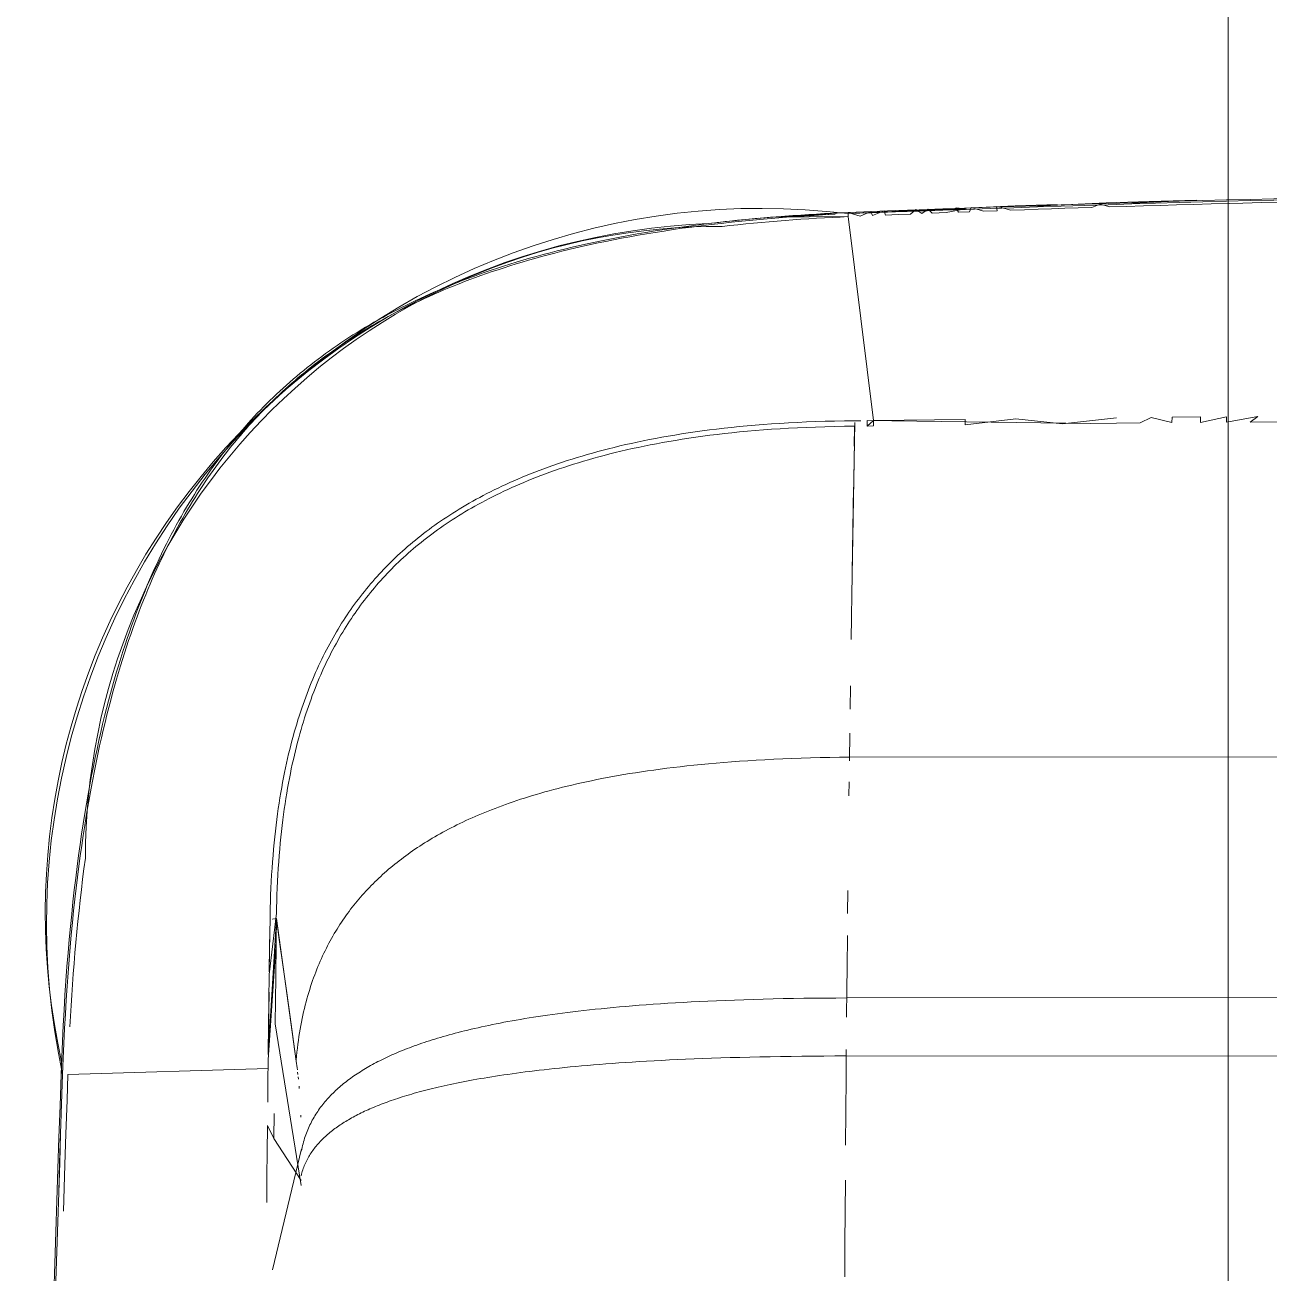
# Model space of a CAD drawing. Header units: millimetres. Extents: x 521 to 148073, y -17811 to 32040.
# Drawn here: x 65821.5 to 65923.6, y 20479.5 to 20581.8 of the extents above; entities that cross this region are included whole.
import ezdxf

# ---------------------------------------------------------------- set-up
doc = ezdxf.new("R2010")
doc.units = ezdxf.units.MM
doc.layers.add('Datové rozvody', color=6, linetype='Continuous')
doc.layers.add('PDF_Geometrie', color=7, linetype='Continuous', true_color=0xbdbdbd)

# ---------------------------------------------------------------- blocks, each defined once
blk = doc.blocks.new('projektor')
at = {"layer": 'PDF_Geometrie', "lineweight": 13}
for points in [[(85988.116, 14952.24), (85988.171, 14951.781), (85988.074, 14952.609), (85988.02, 14953.093), (85987.944, 14953.802), (85987.924, 14953.999), (85987.851, 14954.723), (85987.754, 14955.767), (85987.792, 14955.353), (85987.671, 14956.727), (85987.619, 14962.925), (85987.283, 14962.925), (85987.578, 14963.88), (85987.204, 14964.743), (85987.535, 14964.877), (85987.159, 14965.808), (85987.492, 14965.906), (85987.449, 14966.924), (85987.409, 14967.897), (85987.054, 14968.337), (85987.372, 14968.808), (85987.015, 14969.317), (85987.34, 14969.635), (85987.296, 14970.745), (85986.999, 14972.297), (85986.929, 14971.516), (85987.257, 14971.727), (85987.224, 14972.615), (85986.883, 14972.744), (85987.183, 14973.723), (85987.143, 14974.816), (85986.808, 14974.774), (85986.894, 14975.143), (85987.104, 14975.909), (85987.065, 14976.997), (85987.027, 14978.081), (85986.991, 14979.153), (85986.956, 14980.216), (85986.921, 14981.287), (85986.885, 14982.374), (85986.627, 14983.047), (85986.84, 14983.824), (85986.799, 14985.154), (85986.759, 14986.497), (85986.72, 14987.831), (85986.682, 14989.147), (85986.645, 14990.5), (85986.606, 14991.901), (85986.569, 14993.343), (85986.539, 14994.447), (85986.502, 14995.919), (85986.471, 14997.206)], [(86030.754, 14963.027), (86030.726, 15074.093)], [(86049.973, 14962.813), (86049.946, 15074.307)], [(86054.6, 14962.772), (86054.685, 15074.348)], [(86004.121, 14982.283), (86004.1, 14984.34), (86004.082, 14986.227), (86003.638, 14987.119), (86004.06, 14988.777), (86003.623, 14988.786), (86003.604, 14991.061), (86004.04, 14991.057), (86003.587, 14993.134), (86004.025, 14993.13), (86003.569, 14995.625), (86004.01, 14995.025), (86003.995, 14997.303)], [(85756.491, 14993.272), (86117.505, 14993.272)], [(85986.999, 14972.297), (85987.382, 14962.925), (85986.754, 14976.266), (85986.639, 14979.622), (85986.794, 14977.961), (85986.513, 14983.531), (85986.409, 14986.951), (85986.301, 14990.754), (85986.548, 14985.651)], [(86003.893, 14964.953), (86003.799, 14972.262), (86004.233, 14972.256), (86003.75, 14976.301), (86004.144, 14980.028), (86003.664, 14984.345)], [(86004.332, 14964.433), (86004.326, 14964.946), (86003.893, 14964.953), (86004.332, 14964.433), (86003.899, 14964.441), (86004.121, 14982.283)], [(86003.893, 14964.953), (85987.619, 14962.925)], [(86004.221, 14964.95), (86004.263, 14964.949)], [(86004.263, 14964.949), (86004.301, 14964.947)], [(86004.301, 14964.947), (86004.326, 14964.946)], [(86003.91, 14963.451), (86003.905, 14963.94)], [(85988.089, 14952.478), (85987.979, 14953.466), (85987.914, 14954.094), (85987.68, 14956.614), (85987.63, 14957.246), (85987.58, 14957.877), (85987.534, 14958.509), (85987.491, 14959.143), (85987.45, 14959.776), (85987.411, 14960.409), (85987.375, 14961.044), (85987.341, 14961.678), (85987.31, 14962.314), (85987.282, 14962.925), (85987.671, 14956.727), (85987.431, 14961.89), (85987.485, 14960.879), (85987.544, 14959.893), (85987.606, 14958.93), (85987.674, 14957.991), (85987.745, 14957.074), (85987.82, 14956.176), (85987.9, 14955.301), (85987.983, 14954.443), (85988.07, 14953.605), (85988.16, 14952.785), (85988.253, 14951.983), (85988.349, 14951.199), (85988.45, 14950.431), (85988.552, 14949.679), (85988.658, 14948.944), (85988.766, 14948.224), (85988.877, 14947.519), (85988.991, 14946.827), (85989.106, 14946.15), (85989.225, 14945.486), (85989.345, 14944.836), (85989.468, 14944.198), (85989.594, 14943.573), (85989.721, 14942.959), (85989.85, 14942.358), (85989.981, 14941.767), (85990.115, 14941.187), (85990.25, 14940.619), (85990.387, 14940.06), (85990.526, 14939.511), (85990.667, 14938.972), (85990.809, 14938.442), (85990.954, 14937.921), (85991.099, 14937.409), (85991.247, 14936.907), (85991.396, 14936.411), (85991.547, 14935.925), (85991.699, 14935.447), (85991.853, 14934.976), (85992.008, 14934.513), (85992.164, 14934.057), (85992.323, 14933.608), (85992.482, 14933.166), (85992.643, 14932.731), (85992.805, 14932.303), (85992.969, 14931.88), (85993.135, 14931.464), (85993.301, 14931.054), (85993.469, 14930.651), (85993.639, 14930.252), (85993.809, 14929.859), (85993.981, 14929.473), (85994.155, 14929.09), (85994.33, 14928.714), (85994.506, 14928.342), (85994.683, 14927.975), (85994.862, 14927.614), (85995.043, 14927.256), (85995.224, 14926.903), (85995.407, 14926.555), (85995.591, 14926.211), (85995.777, 14925.872), (85995.964, 14925.536), (85996.153, 14925.204), (85996.343, 14924.877), (85996.535, 14924.553), (85996.727, 14924.233), (85996.922, 14923.916), (85997.117, 14923.604), (85997.314, 14923.295), (85997.514, 14922.99), (85997.714, 14922.688), (85997.915, 14922.387), (85998.119, 14922.091), (85998.324, 14921.798), (85998.53, 14921.509), (85998.738, 14921.222), (85998.949, 14920.938), (85999.16, 14920.657), (85999.373, 14920.378), (85999.588, 14920.103), (85999.805, 14919.83), (86000.023, 14919.559), (86000.242, 14919.292), (86000.465, 14919.026), (86000.689, 14918.764), (86000.914, 14918.504), (86001.142, 14918.245), (86001.372, 14917.99), (86001.603, 14917.737), (86001.837, 14917.485), (86002.072, 14917.236), (86002.31, 14916.989), (86002.55, 14916.745), (86002.791, 14916.502), (86003.036, 14916.261), (86003.283, 14916.021), (86003.532, 14915.784), (86003.783, 14915.548), (86004.037, 14915.315), (86004.294, 14915.084), (86004.552, 14914.854), (86004.814, 14914.626), (86005.078, 14914.399), (86005.345, 14914.174), (86005.614, 14913.95), (86005.887, 14913.73), (86006.162, 14913.509), (86006.439, 14913.291), (86006.72, 14913.073), (86007.005, 14912.859), (86007.291, 14912.645), (86007.582, 14912.433), (86007.876, 14912.221), (86008.172, 14912.011), (86008.473, 14911.804), (86008.777, 14911.597), (86009.084, 14911.392), (86009.395, 14911.187), (86009.71, 14910.985), (86010.029, 14910.784), (86010.351, 14910.583), (86010.678, 14910.384), (86011.009, 14910.187), (86011.344, 14909.99), (86011.684, 14909.795), (86012.027, 14909.602), (86012.376, 14909.408), (86012.729, 14909.217), (86013.086, 14909.027), (86013.448, 14908.839), (86013.817, 14908.65), (86014.19, 14908.463), (86014.567, 14908.278), (86014.95, 14908.094), (86015.339, 14907.911), (86015.735, 14907.729), (86016.135, 14907.549), (86016.541, 14907.369), (86016.953, 14907.191), (86017.374, 14907.014), (86017.798, 14906.838), (86018.231, 14906.663), (86018.669, 14906.49), (86019.115, 14906.317), (86019.568, 14906.146), (86020.029, 14905.976), (86020.497, 14905.808), (86020.973, 14905.64), (86021.456, 14905.475), (86021.949, 14905.311), (86022.45, 14905.147), (86022.959, 14904.985), (86023.477, 14904.825), (86024.005, 14904.666), (86024.543, 14904.508), (86025.089, 14904.353), (86025.647, 14904.198), (86026.214, 14904.044), (86026.793, 14903.893), (86027.383, 14903.743), (86027.983, 14903.595), (86028.595, 14903.448), (86029.22, 14903.304), (86029.858, 14903.161), (86030.507, 14903.02), (86031.171, 14902.881), (86031.847, 14902.744), (86032.538, 14902.609), (86033.243, 14902.476), (86033.964, 14902.346), (86034.7, 14902.217), (86035.452, 14902.091), (86036.22, 14901.968), (86037.005, 14901.847), (86037.808, 14901.729), (86038.628, 14901.613), (86039.467, 14901.501), (86040.326, 14901.391), (86041.204, 14901.285), (86042.102, 14901.182), (86043.022, 14901.082), (86043.963, 14900.986), (86044.926, 14900.894), (86045.915, 14900.805), (86046.927, 14900.72), (86047.966, 14900.64), (86049.033, 14900.563), (86050.127, 14900.491), (86051.251, 14900.424), (86052.407, 14900.362), (86053.595, 14900.305), (86054.816, 14900.253), (86056.07, 14900.207)], [(85987.619, 14962.925), (85987.382, 14962.925)], [(86045.808, 14916.737), (86045.247, 14916.745), (86043.239, 14916.772), (86042.774, 14916.782), (86042.285, 14916.797), (86041.763, 14916.815), (86041.217, 14916.837), (86040.676, 14916.864), (86040.145, 14916.894), (86039.617, 14916.928), (86039.098, 14916.964), (86038.591, 14917.004), (86038.093, 14917.048), (86037.604, 14917.094), (86037.123, 14917.142), (86036.652, 14917.194), (86036.19, 14917.248), (86035.736, 14917.305), (86035.29, 14917.365), (86034.852, 14917.427), (86034.421, 14917.491), (86033.999, 14917.559), (86033.583, 14917.627), (86033.176, 14917.698), (86032.774, 14917.771), (86032.38, 14917.846), (86031.99, 14917.925), (86031.608, 14918.004), (86031.233, 14918.085), (86030.863, 14918.168), (86030.5, 14918.253), (86030.143, 14918.34), (86029.791, 14918.428), (86029.445, 14918.519), (86029.103, 14918.61), (86028.767, 14918.704), (86028.436, 14918.799), (86028.111, 14918.895), (86027.79, 14918.994), (86027.473, 14919.094), (86027.161, 14919.195), (86026.853, 14919.298), (86026.55, 14919.403), (86026.252, 14919.509), (86025.956, 14919.615), (86025.665, 14919.724), (86025.378, 14919.834), (86025.094, 14919.946), (86024.814, 14920.06), (86024.538, 14920.174), (86024.265, 14920.29), (86023.995, 14920.408), (86023.728, 14920.527), (86023.465, 14920.647), (86023.205, 14920.769), (86022.948, 14920.892), (86022.694, 14921.017), (86022.443, 14921.143), (86022.194, 14921.27), (86021.949, 14921.4), (86021.706, 14921.53), (86021.465, 14921.662), (86021.228, 14921.795), (86020.993, 14921.931), (86020.76, 14922.067), (86020.529, 14922.205), (86020.301, 14922.345), (86020.075, 14922.485), (86019.852, 14922.629), (86019.63, 14922.772), (86019.41, 14922.917), (86019.193, 14923.065), (86018.978, 14923.213), (86018.765, 14923.364), (86018.553, 14923.517), (86018.343, 14923.67), (86018.136, 14923.826), (86017.93, 14923.984), (86017.726, 14924.141), (86017.525, 14924.302), (86017.324, 14924.465), (86017.125, 14924.629), (86016.927, 14924.795), (86016.731, 14924.964), (86016.536, 14925.134), (86016.343, 14925.307), (86016.152, 14925.481), (86015.962, 14925.657), (86015.773, 14925.836), (86015.585, 14926.017), (86015.399, 14926.2), (86015.213, 14926.385), (86015.03, 14926.572), (86014.847, 14926.763), (86014.666, 14926.954), (86014.486, 14927.149), (86014.307, 14927.346), (86014.129, 14927.546), (86013.952, 14927.747), (86013.777, 14927.952), (86013.603, 14928.159), (86013.429, 14928.37), (86013.257, 14928.581), (86013.086, 14928.797), (86012.917, 14929.015), (86012.748, 14929.236), (86012.581, 14929.459), (86012.413, 14929.686), (86012.248, 14929.916), (86012.083, 14930.15), (86011.919, 14930.386), (86011.756, 14930.626), (86011.594, 14930.87), (86011.433, 14931.117), (86011.273, 14931.368), (86011.113, 14931.622), (86010.955, 14931.879), (86010.799, 14932.14), (86010.642, 14932.405), (86010.487, 14932.674), (86010.333, 14932.947), (86010.18, 14933.224), (86010.027, 14933.505), (86009.876, 14933.791), (86009.725, 14934.081), (86009.576, 14934.375), (86009.427, 14934.674), (86009.28, 14934.977), (86009.134, 14935.284), (86008.989, 14935.595), (86008.845, 14935.912), (86008.702, 14936.233), (86008.562, 14936.559), (86008.421, 14936.89), (86008.282, 14937.226), (86008.145, 14937.567), (86008.009, 14937.913), (86007.873, 14938.265), (86007.74, 14938.623), (86007.607, 14938.985), (86007.476, 14939.354), (86007.346, 14939.728), (86007.218, 14940.108), (86007.092, 14940.494), (86006.968, 14940.885), (86006.845, 14941.283), (86006.723, 14941.686), (86006.603, 14942.096), (86006.485, 14942.512), (86006.369, 14942.935), (86006.254, 14943.364), (86006.143, 14943.801), (86006.032, 14944.245), (86005.923, 14944.696), (86005.817, 14945.153), (86005.713, 14945.617), (86005.611, 14946.089), (86005.511, 14946.568), (86005.413, 14947.054), (86005.319, 14947.549), (86005.226, 14948.052), (86005.135, 14948.562), (86005.048, 14949.082), (86004.962, 14949.615), (86004.879, 14950.157), (86004.799, 14950.709), (86004.72, 14951.271), (86004.645, 14951.845), (86004.573, 14952.425), (86004.505, 14953.015), (86004.439, 14953.617), (86004.377, 14954.232), (86004.318, 14954.854), (86004.263, 14955.488), (86004.211, 14956.135), (86004.162, 14956.796), (86004.117, 14957.472), (86004.077, 14958.161), (86004.039, 14958.866), (86004.007, 14959.586), (86003.978, 14960.322), (86003.954, 14961.075), (86003.934, 14961.845), (86003.919, 14962.636), (86003.91, 14963.451)], [(86019.571, 14963.184), (86021.378, 14963.157), (86019.571, 14963.184), (86017.785, 14963.212), (86004.06, 14963.449), (86016.023, 14963.239), (86014.284, 14963.268), (86012.568, 14963.295), (86010.876, 14963.324), (86009.207, 14963.352)], [(86045.503, 14917.256), (86043.641, 14917.279), (86054.479, 14916.624), (86052.892, 14916.643), (86053.469, 14916.636), (86051.564, 14916.66), (86052.259, 14916.651), (86048.112, 14916.706), (86043.205, 14917.285), (86042.744, 14917.293), (86042.259, 14917.305), (86041.742, 14917.322), (86041.201, 14917.343), (86040.664, 14917.367), (86040.137, 14917.396), (86039.614, 14917.427), (86039.101, 14917.462), (86038.598, 14917.501), (86038.104, 14917.541), (86037.619, 14917.586), (86037.144, 14917.633), (86036.677, 14917.683), (86036.22, 14917.736), (86035.77, 14917.79), (86035.33, 14917.847), (86034.896, 14917.907), (86034.47, 14917.97), (86034.053, 14918.035), (86033.643, 14918.102), (86033.239, 14918.17), (86032.843, 14918.241), (86032.452, 14918.314), (86032.068, 14918.39), (86031.691, 14918.467), (86031.321, 14918.546), (86030.955, 14918.627), (86030.598, 14918.709), (86030.245, 14918.794), (86029.897, 14918.88), (86029.556, 14918.967), (86029.22, 14919.057), (86028.889, 14919.149), (86028.562, 14919.241), (86028.241, 14919.336), (86027.924, 14919.431), (86027.613, 14919.529), (86027.305, 14919.628), (86027.002, 14919.727), (86026.703, 14919.829), (86026.409, 14919.933), (86026.118, 14920.038), (86025.831, 14920.143), (86025.549, 14920.251), (86025.27, 14920.36), (86024.994, 14920.471), (86024.721, 14920.583), (86024.453, 14920.696), (86024.188, 14920.811), (86023.925, 14920.927), (86023.666, 14921.045), (86023.41, 14921.164), (86023.158, 14921.284), (86022.908, 14921.406), (86022.66, 14921.529), (86022.416, 14921.654), (86022.174, 14921.779), (86021.936, 14921.907), (86021.699, 14922.036), (86021.465, 14922.167), (86021.234, 14922.298), (86021.005, 14922.431), (86020.778, 14922.566), (86020.554, 14922.703), (86020.332, 14922.841), (86020.111, 14922.98), (86019.893, 14923.121), (86019.678, 14923.263), (86019.463, 14923.408), (86019.252, 14923.553), (86019.042, 14923.701), (86018.834, 14923.849), (86018.628, 14924.001), (86018.423, 14924.152), (86018.221, 14924.306), (86018.022, 14924.462), (86017.822, 14924.619), (86017.624, 14924.779), (86017.428, 14924.94), (86017.234, 14925.102), (86017.041, 14925.268), (86016.85, 14925.435), (86016.659, 14925.604), (86016.47, 14925.775), (86016.283, 14925.948), (86016.097, 14926.123), (86015.913, 14926.301), (86015.729, 14926.48), (86015.547, 14926.662), (86015.365, 14926.846), (86015.185, 14927.033), (86015.006, 14927.221), (86014.829, 14927.413), (86014.652, 14927.607), (86014.477, 14927.802), (86014.302, 14928.002), (86014.129, 14928.203), (86013.957, 14928.407), (86013.786, 14928.613), (86013.617, 14928.823), (86013.448, 14929.034), (86013.28, 14929.249), (86013.113, 14929.466), (86012.948, 14929.687), (86012.783, 14929.911), (86012.619, 14930.137), (86012.456, 14930.367), (86012.294, 14930.601), (86012.133, 14930.838), (86011.972, 14931.078), (86011.813, 14931.321), (86011.654, 14931.568), (86011.497, 14931.819), (86011.34, 14932.074), (86011.185, 14932.331), (86011.029, 14932.594), (86010.876, 14932.859), (86010.724, 14933.129), (86010.572, 14933.402), (86010.42, 14933.681), (86010.27, 14933.963), (86010.121, 14934.25), (86009.972, 14934.541), (86009.825, 14934.837), (86009.679, 14935.136), (86009.534, 14935.44), (86009.39, 14935.749), (86009.248, 14936.062), (86009.106, 14936.38), (86008.966, 14936.703), (86008.827, 14937.031), (86008.688, 14937.363), (86008.552, 14937.701), (86008.417, 14938.044), (86008.282, 14938.393), (86008.149, 14938.748), (86008.018, 14939.107), (86007.888, 14939.473), (86007.758, 14939.843), (86007.632, 14940.221), (86007.506, 14940.603), (86007.382, 14940.992), (86007.259, 14941.387), (86007.138, 14941.786), (86007.019, 14942.193), (86006.902, 14942.606), (86006.787, 14943.026), (86006.674, 14943.453), (86006.561, 14943.886), (86006.451, 14944.327), (86006.343, 14944.774), (86006.238, 14945.229), (86006.134, 14945.69), (86006.032, 14946.159), (86005.932, 14946.635), (86005.836, 14947.118), (86005.741, 14947.609), (86005.649, 14948.11), (86005.56, 14948.618), (86005.472, 14949.135), (86005.387, 14949.663), (86005.304, 14950.202), (86005.223, 14950.751), (86005.147, 14951.311), (86005.072, 14951.879), (86005, 14952.457), (86004.933, 14953.045), (86004.867, 14953.645), (86004.805, 14954.254), (86004.747, 14954.875), (86004.692, 14955.508), (86004.64, 14956.152), (86004.592, 14956.809), (86004.547, 14957.482), (86004.507, 14958.168), (86004.47, 14958.87), (86004.438, 14959.586), (86004.41, 14960.32), (86004.386, 14961.07), (86004.366, 14961.841), (86004.352, 14962.63), (86004.342, 14963.439)], [(86004.342, 14963.439), (86005.94, 14963.41)], [(86025.061, 14963.104), (86026.937, 14963.078), (86025.061, 14963.104)], [(86028.834, 14963.051), (86031.051, 14963.023)], [(86030.754, 14963.027), (86030.763, 14962.241), (86030.775, 14961.463), (86030.791, 14960.694), (86030.81, 14959.93), (86030.833, 14959.174), (86030.859, 14958.431), (86030.889, 14957.699), (86030.922, 14956.979), (86030.958, 14956.275), (86030.997, 14955.589), (86031.037, 14954.917), (86031.082, 14954.26), (86031.129, 14953.619), (86031.177, 14952.991), (86031.228, 14952.378), (86031.281, 14951.778), (86031.338, 14951.19), (86031.395, 14950.615), (86031.455, 14950.053), (86031.516, 14949.502), (86031.579, 14948.963), (86031.646, 14948.434), (86031.712, 14947.916), (86031.781, 14947.41), (86031.851, 14946.912), (86031.923, 14946.425), (86031.997, 14945.947), (86032.072, 14945.478), (86032.148, 14945.018), (86032.225, 14944.568), (86032.304, 14944.126), (86032.385, 14943.693), (86032.466, 14943.267), (86032.549, 14942.849), (86032.634, 14942.44), (86032.719, 14942.038), (86032.805, 14941.642), (86032.892, 14941.254), (86032.981, 14940.873), (86033.071, 14940.499), (86033.161, 14940.13), (86033.252, 14939.768), (86033.345, 14939.413), (86033.439, 14939.063), (86033.533, 14938.719), (86033.629, 14938.382), (86033.726, 14938.049), (86033.822, 14937.723), (86033.921, 14937.401), (86034.02, 14937.086), (86034.12, 14936.774), (86034.22, 14936.468), (86034.322, 14936.167), (86034.424, 14935.87), (86034.526, 14935.578), (86034.63, 14935.291), (86034.735, 14935.008), (86034.841, 14934.73), (86034.947, 14934.455), (86035.053, 14934.185), (86035.161, 14933.919), (86035.27, 14933.657), (86035.379, 14933.397), (86035.489, 14933.143), (86035.6, 14932.892), (86035.712, 14932.644), (86035.823, 14932.4), (86035.936, 14932.159), (86036.05, 14931.922), (86036.165, 14931.688), (86036.28, 14931.457), (86036.396, 14931.229), (86036.513, 14931.005), (86036.631, 14930.784), (86036.749, 14930.565), (86036.869, 14930.349), (86036.988, 14930.136), (86037.109, 14929.926), (86037.231, 14929.719), (86037.353, 14929.514), (86037.475, 14929.312), (86037.6, 14929.112), (86037.725, 14928.916), (86037.85, 14928.722), (86037.977, 14928.53), (86038.105, 14928.339), (86038.232, 14928.152), (86038.362, 14927.968), (86038.492, 14927.785), (86038.623, 14927.605), (86038.754, 14927.426), (86038.887, 14927.25), (86039.021, 14927.076), (86039.155, 14926.904), (86039.292, 14926.735), (86039.428, 14926.567), (86039.566, 14926.402), (86039.705, 14926.237), (86039.845, 14926.075), (86039.986, 14925.915), (86040.128, 14925.757), (86040.271, 14925.6), (86040.415, 14925.445), (86040.561, 14925.293), (86040.708, 14925.142), (86040.856, 14924.993), (86041.005, 14924.845), (86041.155, 14924.699), (86041.307, 14924.555), (86041.46, 14924.413), (86041.615, 14924.271), (86041.77, 14924.132), (86041.927, 14923.995), (86042.086, 14923.859), (86042.246, 14923.725), (86042.407, 14923.592), (86042.57, 14923.461), (86042.735, 14923.331), (86042.9, 14923.203), (86043.069, 14923.077), (86043.238, 14922.953), (86043.408, 14922.829), (86043.581, 14922.708), (86043.755, 14922.588), (86043.931, 14922.469), (86044.109, 14922.352), (86044.29, 14922.236), (86044.472, 14922.122), (86044.656, 14922.009), (86044.841, 14921.898), (86045.03, 14921.788), (86045.219, 14921.68), (86045.412, 14921.574), (86045.606, 14921.469), (86045.803, 14921.365), (86046.002, 14921.263), (86046.202, 14921.163), (86046.406, 14921.064), (86046.612, 14920.967), (86046.821, 14920.872), (86047.032, 14920.778), (86047.246, 14920.686), (86047.462, 14920.595), (86047.682, 14920.506), (86047.903, 14920.419), (86048.128, 14920.333), (86048.355, 14920.249), (86048.586, 14920.168), (86048.82, 14920.087), (86049.057, 14920.009), (86049.297, 14919.933), (86049.541, 14919.858), (86049.789, 14919.784), (86050.04, 14919.714), (86050.294, 14919.645), (86050.551, 14919.578), (86050.814, 14919.513), (86051.079, 14919.45), (86051.349, 14919.39), (86051.622, 14919.331), (86051.9, 14919.275), (86052.182, 14919.221), (86052.469, 14919.169), (86052.76, 14919.119), (86053.056, 14919.072), (86053.356, 14919.027), (86053.661, 14918.986), (86053.972, 14918.947), (86054.287, 14918.91), (86054.607, 14918.877), (86054.933, 14918.845)], [(86032.712, 14963.001), (86033.847, 14962.987)], [(86041.395, 14962.899), (86043.233, 14962.879)], [(86049.284, 14962.819), (86051.515, 14962.799), (86049.284, 14962.819), (86047.534, 14962.835), (86044.994, 14962.861)], [(86049.973, 14962.813), (86049.977, 14961.941), (86049.983, 14961.08), (86049.991, 14960.229), (86050.002, 14959.388), (86050.015, 14958.558), (86050.029, 14957.74), (86050.047, 14956.931), (86050.066, 14956.135), (86050.088, 14955.355), (86050.111, 14954.593), (86050.137, 14953.847), (86050.164, 14953.12), (86050.193, 14952.414), (86050.223, 14951.725), (86050.255, 14951.055), (86050.289, 14950.401), (86050.324, 14949.764), (86050.359, 14949.141), (86050.397, 14948.534), (86050.436, 14947.941), (86050.476, 14947.361), (86050.517, 14946.795), (86050.559, 14946.243), (86050.602, 14945.704), (86050.646, 14945.178), (86050.691, 14944.664), (86050.736, 14944.162), (86050.783, 14943.671), (86050.83, 14943.192), (86050.879, 14942.723), (86050.928, 14942.264), (86050.977, 14941.815), (86051.028, 14941.374), (86051.08, 14940.944), (86051.132, 14940.522), (86051.184, 14940.109), (86051.238, 14939.705), (86051.291, 14939.308), (86051.346, 14938.921), (86051.401, 14938.54), (86051.456, 14938.169), (86051.512, 14937.805), (86051.569, 14937.447), (86051.625, 14937.097), (86051.683, 14936.754), (86051.741, 14936.417), (86051.799, 14936.087), (86051.858, 14935.762), (86051.917, 14935.445), (86051.977, 14935.133), (86052.037, 14934.826), (86052.098, 14934.525), (86052.159, 14934.23), (86052.22, 14933.939), (86052.282, 14933.655), (86052.345, 14933.375), (86052.407, 14933.1), (86052.47, 14932.83), (86052.533, 14932.565), (86052.597, 14932.304), (86052.66, 14932.047), (86052.725, 14931.796), (86052.79, 14931.549), (86052.855, 14931.306), (86052.92, 14931.067), (86052.986, 14930.831), (86053.052, 14930.6), (86053.118, 14930.372), (86053.185, 14930.148), (86053.252, 14929.927), (86053.32, 14929.711), (86053.387, 14929.497), (86053.456, 14929.287), (86053.525, 14929.08), (86053.594, 14928.876), (86053.662, 14928.676), (86053.733, 14928.479), (86053.803, 14928.283), (86053.873, 14928.092), (86053.944, 14927.903), (86054.015, 14927.718), (86054.086, 14927.535), (86054.158, 14927.355), (86054.231, 14927.177), (86054.304, 14927.002), (86054.377, 14926.829), (86054.451, 14926.659), (86054.525, 14926.491), (86054.599, 14926.326), (86054.674, 14926.163), (86054.749, 14926.003), (86054.825, 14925.845), (86054.901, 14925.689), (86054.978, 14925.535), (86055.056, 14925.383), (86055.133, 14925.234), (86055.211, 14925.087), (86055.29, 14924.942), (86055.369, 14924.798), (86055.449, 14924.657), (86055.53, 14924.518), (86055.611, 14924.38), (86055.692, 14924.244), (86055.774, 14924.111), (86055.856, 14923.978), (86055.94, 14923.848), (86056.024, 14923.72), (86056.108, 14923.594), (86056.193, 14923.47), (86056.279, 14923.347), (86056.366, 14923.226), (86056.453, 14923.106), (86056.541, 14922.989), (86056.63, 14922.872), (86056.719, 14922.758), (86056.81, 14922.645), (86056.901, 14922.534), (86056.992, 14922.424), (86057.085, 14922.316), (86057.179, 14922.21), (86057.273, 14922.106), (86057.367, 14922.003), (86057.463, 14921.901), (86057.561, 14921.801), (86057.658, 14921.703), (86057.757, 14921.606), (86057.857, 14921.512), (86057.958, 14921.418), (86058.06, 14921.326), (86058.163, 14921.236), (86058.267, 14921.147), (86058.372, 14921.06), (86058.479, 14920.974), (86058.585, 14920.891), (86058.694, 14920.809), (86058.805, 14920.727), (86058.916, 14920.649), (86059.028, 14920.571), (86059.141, 14920.495), (86059.257, 14920.421), (86059.373, 14920.349), (86059.492, 14920.278), (86059.611, 14920.209), (86059.732, 14920.142), (86059.854, 14920.076), (86059.979, 14920.013), (86060.104, 14919.951), (86060.231, 14919.891), (86060.36, 14919.833), (86060.491, 14919.776), (86060.623, 14919.722), (86060.758, 14919.67), (86060.893, 14919.619), (86061.032, 14919.572), (86061.172, 14919.526), (86061.314, 14919.481), (86061.459, 14919.439), (86061.604, 14919.4), (86061.753, 14919.362), (86061.903, 14919.328), (86062.056, 14919.295), (86062.212, 14919.264)], [(86061.71, 14962.718), (86059.016, 14962.738), (86056.337, 14962.758), (86054.086, 14962.776)], [(86054.6, 14962.772), (86054.602, 14961.87), (86054.607, 14960.978), (86054.614, 14960.099), (86054.623, 14959.23), (86054.633, 14958.374), (86054.646, 14957.529), (86054.661, 14956.694), (86054.677, 14955.87), (86054.695, 14955.065), (86054.714, 14954.275), (86054.736, 14953.504), (86054.759, 14952.752), (86054.783, 14952.023), (86054.809, 14951.314), (86054.835, 14950.622), (86054.863, 14949.95), (86054.892, 14949.295), (86054.922, 14948.655), (86054.954, 14948.031), (86054.987, 14947.424), (86055.019, 14946.831), (86055.054, 14946.252), (86055.089, 14945.69), (86055.125, 14945.139), (86055.161, 14944.603), (86055.199, 14944.08), (86055.237, 14943.569), (86055.276, 14943.07), (86055.316, 14942.583), (86055.356, 14942.107), (86055.396, 14941.64), (86055.438, 14941.184), (86055.48, 14940.739), (86055.523, 14940.302), (86055.565, 14939.876), (86055.609, 14939.459), (86055.653, 14939.051), (86055.697, 14938.652), (86055.743, 14938.263), (86055.788, 14937.881), (86055.834, 14937.508), (86055.88, 14937.142), (86055.927, 14936.784), (86055.974, 14936.433), (86056.021, 14936.089), (86056.069, 14935.752), (86056.117, 14935.421), (86056.166, 14935.097), (86056.214, 14934.78), (86056.264, 14934.467), (86056.313, 14934.161), (86056.363, 14933.861), (86056.413, 14933.566), (86056.463, 14933.277), (86056.514, 14932.994), (86056.566, 14932.717), (86056.617, 14932.444), (86056.667, 14932.176), (86056.719, 14931.914), (86056.771, 14931.656), (86056.824, 14931.402), (86056.876, 14931.154), (86056.929, 14930.909), (86056.982, 14930.669), (86057.035, 14930.434), (86057.089, 14930.202), (86057.143, 14929.973), (86057.197, 14929.749), (86057.252, 14929.529), (86057.306, 14929.312), (86057.362, 14929.098), (86057.417, 14928.889), (86057.473, 14928.682), (86057.528, 14928.479), (86057.584, 14928.278), (86057.641, 14928.082), (86057.697, 14927.889), (86057.754, 14927.699), (86057.811, 14927.511), (86057.869, 14927.326), (86057.927, 14927.145), (86057.984, 14926.967), (86058.043, 14926.791), (86058.101, 14926.618), (86058.161, 14926.448), (86058.219, 14926.28), (86058.28, 14926.116), (86058.339, 14925.953), (86058.399, 14925.793), (86058.46, 14925.636), (86058.52, 14925.48), (86058.582, 14925.326), (86058.643, 14925.176), (86058.706, 14925.027), (86058.768, 14924.881), (86058.831, 14924.736), (86058.894, 14924.594), (86058.958, 14924.453), (86059.021, 14924.315), (86059.086, 14924.179), (86059.151, 14924.045), (86059.216, 14923.912), (86059.282, 14923.782), (86059.348, 14923.653), (86059.415, 14923.527), (86059.482, 14923.402), (86059.55, 14923.28), (86059.618, 14923.159), (86059.687, 14923.039), (86059.756, 14922.921), (86059.826, 14922.807), (86059.896, 14922.692), (86059.967, 14922.58), (86060.038, 14922.47), (86060.11, 14922.361), (86060.183, 14922.254), (86060.255, 14922.148), (86060.33, 14922.045), (86060.404, 14921.943), (86060.479, 14921.842), (86060.555, 14921.744), (86060.632, 14921.646), (86060.708, 14921.55), (86060.786, 14921.457), (86060.866, 14921.364), (86060.945, 14921.274), (86061.025, 14921.184), (86061.107, 14921.097), (86061.189, 14921.01), (86061.271, 14920.927), (86061.355, 14920.843), (86061.44, 14920.762), (86061.525, 14920.683), (86061.611, 14920.605), (86061.699, 14920.529), (86061.788, 14920.455), (86061.877, 14920.381), (86061.968, 14920.31), (86062.06, 14920.241), (86062.151, 14920.174), (86062.246, 14920.108), (86062.341, 14920.044), (86062.437, 14919.981), (86062.534, 14919.921), (86062.633, 14919.862), (86062.733, 14919.805), (86062.834, 14919.75), (86062.937, 14919.697), (86063.041, 14919.646), (86063.146, 14919.596), (86063.252, 14919.549), (86063.361, 14919.504), (86063.47, 14919.461), (86063.582, 14919.42), (86063.695, 14919.381), (86063.81, 14919.345), (86063.926, 14919.31), (86064.044, 14919.279), (86064.164, 14919.249)], [(86072.217, 14962.657), (86069.509, 14962.671), (86067.094, 14962.684), (86064.514, 14962.7)], [(85988.171, 14951.781), (85988.217, 14951.406), (85988.319, 14950.59), (85988.427, 14949.794), (85988.536, 14949.016), (85988.649, 14948.255), (85988.764, 14947.512), (85988.883, 14946.783), (85989.004, 14946.071), (85989.128, 14945.373), (85989.255, 14944.691), (85989.384, 14944.022), (85989.515, 14943.367), (85989.648, 14942.726), (85989.784, 14942.097), (85989.922, 14941.48), (85990.062, 14940.876), (85990.204, 14940.283), (85990.349, 14939.701), (85990.495, 14939.13), (85990.643, 14938.57), (85990.794, 14938.02), (85990.945, 14937.479), (85991.099, 14936.948), (85991.254, 14936.427), (85991.411, 14935.914), (85991.57, 14935.41), (85991.731, 14934.916), (85991.893, 14934.429), (85992.057, 14933.951), (85992.222, 14933.48), (85992.39, 14933.017), (85992.559, 14932.561), (85992.729, 14932.112), (85992.9, 14931.671), (85993.073, 14931.237), (85993.248, 14930.808), (85993.425, 14930.386), (85993.603, 14929.971), (85993.783, 14929.561), (85993.963, 14929.157), (85994.146, 14928.76), (85994.33, 14928.367), (85994.515, 14927.98), (85994.703, 14927.599), (85994.891, 14927.222), (85995.08, 14926.851), (85995.272, 14926.485), (85995.465, 14926.124), (85995.66, 14925.767), (85995.856, 14925.415), (85996.053, 14925.067), (85996.253, 14924.723), (85996.453, 14924.383), (85996.656, 14924.049), (85996.859, 14923.718), (85997.065, 14923.39), (85997.272, 14923.067), (85997.481, 14922.748), (85997.691, 14922.431), (85997.903, 14922.119), (85998.117, 14921.81), (85998.333, 14921.503), (85998.55, 14921.201), (85998.77, 14920.902), (85998.991, 14920.606), (85999.214, 14920.313), (85999.438, 14920.023), (85999.665, 14919.736), (85999.893, 14919.453), (86000.124, 14919.172), (86000.356, 14918.894), (86000.59, 14918.619), (86000.827, 14918.346), (86001.065, 14918.075), (86001.306, 14917.808), (86001.55, 14917.542), (86001.794, 14917.279), (86002.042, 14917.018), (86002.292, 14916.76), (86002.545, 14916.504), (86002.799, 14916.25), (86003.056, 14915.998), (86003.316, 14915.749), (86003.579, 14915.501), (86003.844, 14915.255), (86004.112, 14915.012), (86004.382, 14914.77), (86004.654, 14914.531), (86004.93, 14914.293), (86005.209, 14914.058), (86005.491, 14913.823), (86005.776, 14913.591), (86006.064, 14913.361), (86006.356, 14913.132), (86006.65, 14912.905), (86006.948, 14912.68), (86007.249, 14912.456), (86007.554, 14912.234), (86007.862, 14912.013), (86008.174, 14911.795), (86008.489, 14911.577), (86008.809, 14911.361), (86009.132, 14911.147), (86009.46, 14910.934), (86009.791, 14910.724), (86010.128, 14910.513), (86010.468, 14910.305), (86010.812, 14910.098), (86011.161, 14909.893), (86011.515, 14909.688), (86011.873, 14909.486), (86012.237, 14909.283), (86012.607, 14909.084), (86012.981, 14908.884), (86013.36, 14908.687), (86013.744, 14908.491), (86014.134, 14908.295), (86014.53, 14908.102), (86014.933, 14907.91), (86015.341, 14907.72), (86015.755, 14907.529), (86016.175, 14907.341), (86016.602, 14907.155), (86017.037, 14906.969), (86017.478, 14906.785), (86017.926, 14906.602), (86018.382, 14906.421), (86018.845, 14906.241), (86019.315, 14906.062), (86019.795, 14905.884), (86020.282, 14905.708), (86020.777, 14905.534), (86021.282, 14905.36), (86021.796, 14905.189), (86022.318, 14905.018), (86022.85, 14904.849), (86023.393, 14904.682), (86023.945, 14904.516), (86024.508, 14904.353), (86025.082, 14904.19), (86025.667, 14904.029), (86026.263, 14903.87), (86026.872, 14903.713), (86027.492, 14903.558), (86028.126, 14903.404), (86028.772, 14903.252), (86029.432, 14903.102), (86030.107, 14902.955), (86030.795, 14902.809), (86031.499, 14902.666), (86032.218, 14902.525), (86032.954, 14902.385), (86033.706, 14902.248), (86034.475, 14902.115), (86035.262, 14901.982), (86036.068, 14901.853), (86036.893, 14901.727), (86037.738, 14901.604), (86038.604, 14901.483), (86039.492, 14901.366), (86040.402, 14901.251), (86041.334, 14901.141), (86042.292, 14901.033), (86043.274, 14900.93), (86044.283, 14900.83), (86045.318, 14900.734), (86046.382, 14900.643), (86047.475, 14900.555), (86048.601, 14900.473), (86049.757, 14900.394), (86050.946, 14900.322), (86052.171, 14900.254), (86053.433, 14900.193), (86054.734, 14900.137)], [(86049.014, 14918.02), (86047.523, 14917.814), (86045.296, 14917.506), (86043.641, 14917.279), (86055.021, 14918.858), (86055.198, 14918.882), (86055.371, 14918.905), (86055.544, 14918.927), (86055.717, 14918.948)], [(86056.678, 14916.596), (86054.923, 14916.618), (86045.503, 14917.256), (86048.315, 14917.223), (86052.028, 14917.176), (86064.935, 14919.241)], [(86055.021, 14918.858), (86053.037, 14918.58), (86050.902, 14918.283), (86049.014, 14918.02)], [(86056.072, 14918.99), (86055.893, 14918.969)], [(86056.444, 14919.031), (86056.255, 14919.01)], [(86057.199, 14919.102), (86057.016, 14919.085)], [(86059.488, 14919.235), (86059.331, 14919.23)], [(86062.316, 14916.534), (86060.155, 14916.557), (86061.195, 14917.066), (86064.551, 14919.246)], [(86062.212, 14919.264), (86062.005, 14919.267), (86071.666, 14916.975)], [(86043.669, 14917.034), (86043.667, 14917.062)], [(86043.673, 14916.926), (86043.672, 14916.975)], [(86047.895, 14916.709), (86046.329, 14916.729), (86047.895, 14916.709), (86045.808, 14916.737), (86043.677, 14916.766)], [(86054.479, 14916.624), (86053.997, 14916.63), (86049.512, 14916.687)], [(86061.195, 14917.066), (86059.193, 14917.089)], [(86055.591, 14916.609), (86056.07, 14900.629)], [(86058.295, 14916.578), (86056.678, 14916.596)], [(86064.169, 14916.517), (86062.316, 14916.534)], [(86066.302, 14916.498), (86064.169, 14916.517)], [(86054.737, 14900.136), (86056.07, 14900.087)], [(86058.143, 14900.561), (86056.07, 14900.629)], [(86066.987, 14900.281), (86065.124, 14900.338), (86063.282, 14900.396), (86060.806, 14900.475), (86058.143, 14900.561)]]:
    blk.add_lwpolyline(points, dxfattribs=at)
blk.add_lwpolyline([(86043.664, 14917.113), (86043.662, 14917.136), (86043.661, 14917.148), (86043.66, 14917.158), (86043.66, 14917.168), (86043.659, 14917.178), (86043.657, 14917.187), (86043.656, 14917.196), (86043.656, 14917.206), (86043.655, 14917.214), (86043.654, 14917.221), (86043.652, 14917.228), (86043.651, 14917.235), (86043.651, 14917.241), (86043.65, 14917.247), (86043.648, 14917.253), (86043.647, 14917.258), (86043.647, 14917.263), (86043.645, 14917.267), (86043.644, 14917.271), (86043.643, 14917.274), (86043.642, 14917.277)], close=True, dxfattribs=at)
for centre, radius, start, end in [((88800.922, 15070.453), 2815.694, 179.72833, 182.188599), ((88822.437, 15070.824), 2837.108, 179.737857, 182.179554), ((86044.028, 14955.989), 57.069, 173.01969, 282.18205), ((86132.637, 14969.158), 145.151, 182.46103, 186.44794), ((86038.812, 14952.434), 50.41, 179.51942, 270.0178), ((86043.208, 14953.905), 55.078, 182.21695, 282.45012), ((86059.989, 15058.731), 158.129, 262.30954, 267.20311), ((86228.685, 19985.1), 5087.821, 268.055754, 269.753441), ((86228.607, 19982.848), 5085.571, 268.055765, 269.754203), ((86225.078, 19841.513), 4944.316, 268.041122, 269.907247)]:
    blk.add_arc(centre, radius, start, end, dxfattribs=at)

msp = doc.modelspace()

# ---------------------------------------------------------------- block references
at = {"layer": 'Datové rozvody', "xscale": 1.027900945623324, "yscale": 1.027900945623324, "zscale": 1.027900945623324, "rotation": 270.0000000000001}
msp.add_blockref('projektor', (50508.69, 108952.87), dxfattribs=at)

doc.saveas('drawing.dxf')
